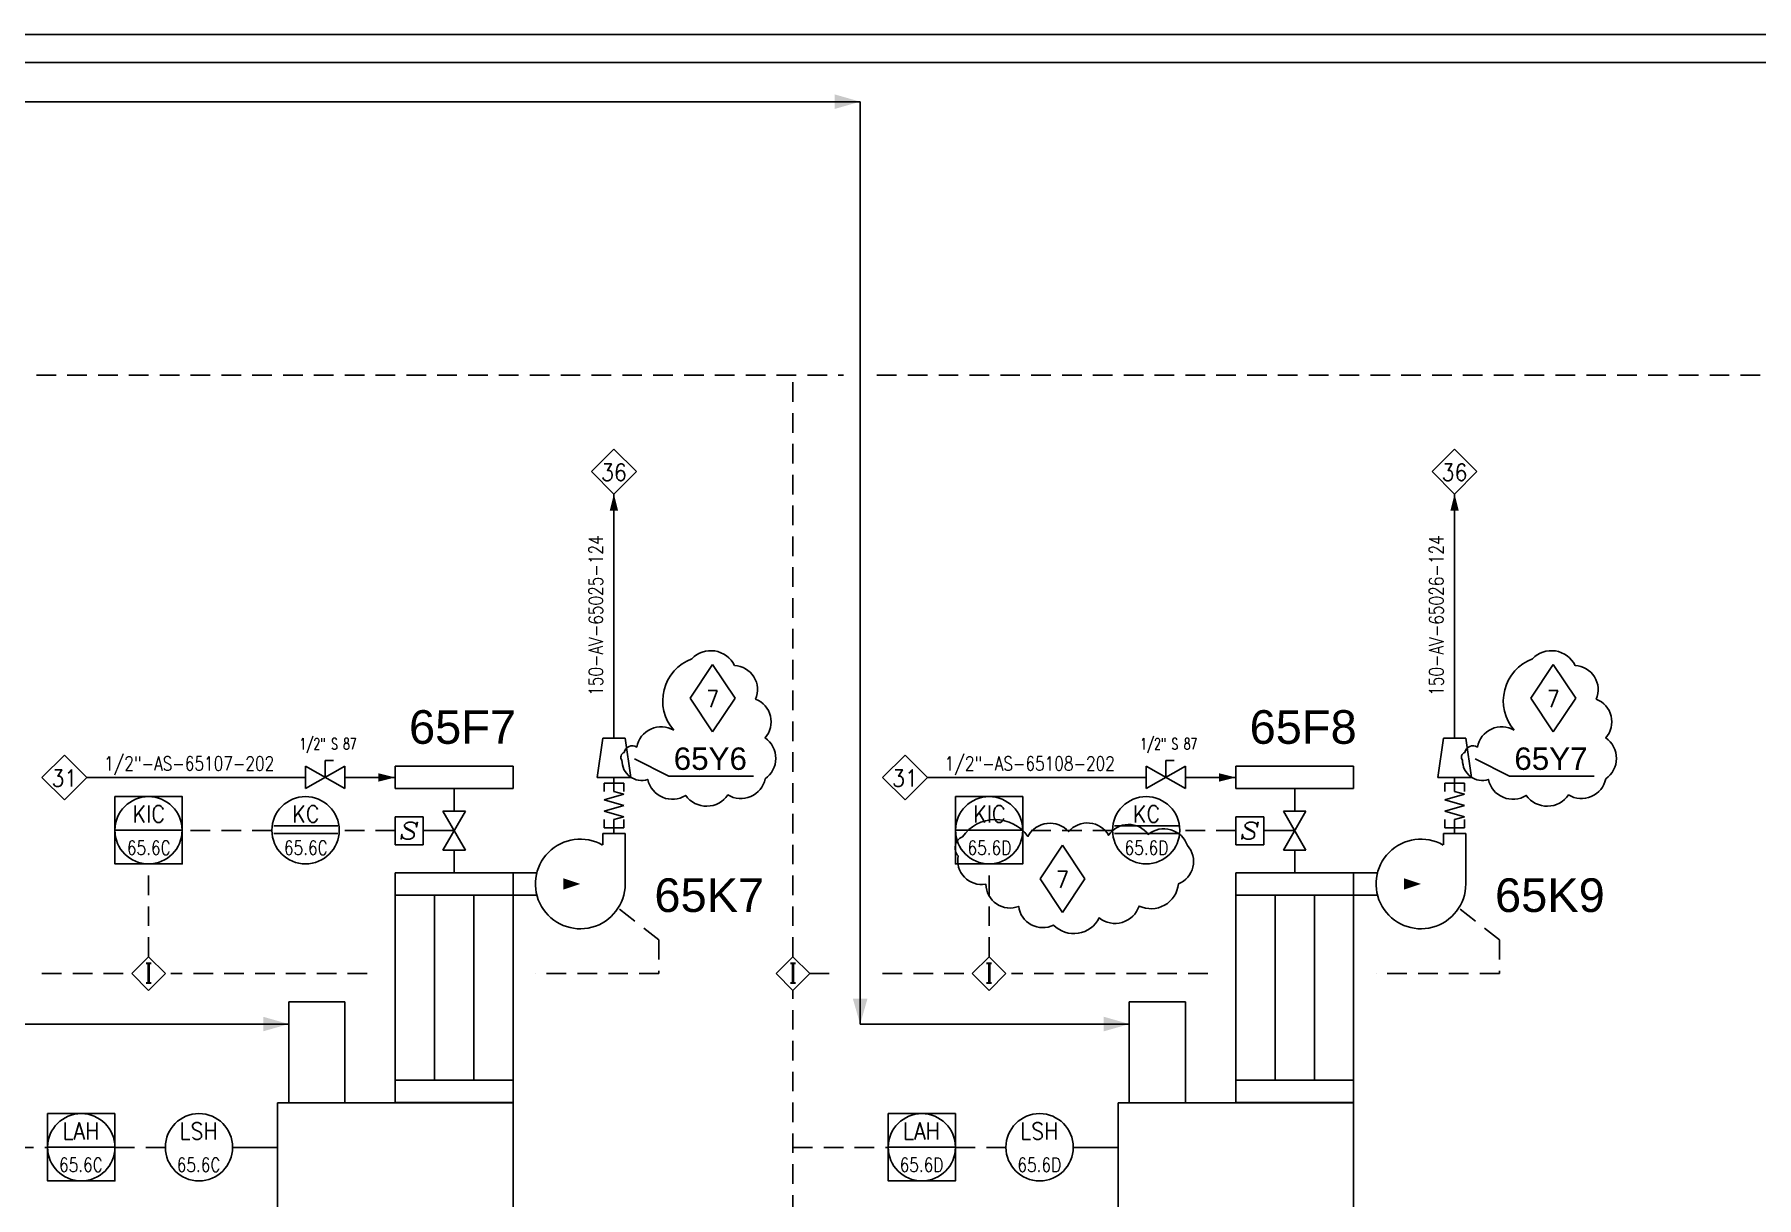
# Model space of a CAD drawing. Extents: x -2 to 170, y 0 to 66.
# Drawn here: x 105.97 to 136.68, y 45.25 to 66 of the extents above; entities that cross this region are included whole.
import ezdxf
from ezdxf.enums import TextEntityAlignment as Align

# ---------------------------------------------------------------- set-up
doc = ezdxf.new("R2010")
doc.units = 0
doc.header["$LTSCALE"] = 0.5
doc.header["$MEASUREMENT"] = 0
doc.linetypes.add('TRATT2', pattern=[1.1, 0.7, -0.4])
doc.layers.get('0').update_dxf_attribs({"linetype": 'CONTINUOUS'})
for name, color, linetype in [('GREEN', 92, 'CONTINUOUS'), ('NUVOLA', 6, 'CONTINUOUS'), ('RED', 1, 'CONTINUOUS'), ('S', 7, 'CONTINUOUS'), ('TRATT2', 5, 'TRATT2'), ('Y', 92, 'CONTINUOUS')]:
    doc.layers.add(name, color=color, linetype=linetype)
doc.styles.add('A4', font='arial.ttf', dxfattribs={"height": 0.4})
doc.styles.add('A6', font='arial.ttf', dxfattribs={"height": 0.6})
doc.styles.add('C35', font='COMPLEX', dxfattribs={"width": 0.85, "height": 0.35})
doc.styles.add('S', font='ITALIC', dxfattribs={"height": 6})
doc.styles.add('S2', font='SIMPLEX', dxfattribs={"height": 0.2})
doc.styles.add('S25', font='SIMPLEX', dxfattribs={"height": 0.25})
doc.styles.add('S3', font='SIMPLEX', dxfattribs={"width": 0.9, "height": 0.3})

# ---------------------------------------------------------------- blocks, each defined once
blk = doc.blocks.new('PRESA', base_point=(1.75, 0.1))
for p, q in [((1.5, 0.1), (1.5, 0.6)), ((1.5, 0.6), (2, 0.6)), ((2, 0.6), (2, 0.1)), ((2, 0.1), (1.5, 0.1))]:
    blk.add_line(p, q)
at = {"style": 'S', "width": 1.2}
blk.add_attdef('1', text='', height=0.3, dxfattribs=at).set_placement((1.75, 0.2), align=Align.CENTER)
blk = doc.blocks.new('K', base_point=(1.6, 2.4))
for p, q in [((1.6, 2.6), (1.6, 2.2)), ((1.6, 2.2), (2.3, 2.6)), ((2.3, 2.2), (1.6, 2.6)), ((2.3, 2.6), (2.3, 2.2))]:
    blk.add_line(p, q)
blk = doc.blocks.new('I')
for p, q in [((-0.3, 0.3), (0, 0.6)), ((0.3, 0.3), (0, 0.6)), ((0, 0), (-0.3, 0.3)), ((0, 0), (0.3, 0.3))]:
    blk.add_line(p, q)
at = {"layer": 'S', "style": 'C35', "width": 0.85}
blk.add_text('I', height=0.35, dxfattribs=at).set_placement((0, 0.134), align=Align.CENTER)
blk = doc.blocks.new('FRECC2', base_point=(19.5, 44))
at = {"layer": 'RED'}
blk.add_solid([(19.5, 44), (19.955, 44.13), (19.955, 43.87)], dxfattribs=at)
blk = doc.blocks.new('FRECCIA', base_point=(40, 19))
blk.add_solid([(40, 19), (40.3, 19.1), (40.3, 18.9)])
blk = doc.blocks.new('NOMEN', base_point=(35, 22))
for p, q in [((35, 22.8), (34.6, 22.4)), ((35.4, 22.4), (35, 22.8)), ((34.6, 22.4), (35, 22)), ((35, 22), (35.4, 22.4))]:
    blk.add_line(p, q)
at = {"style": 'S3', "width": 0.9}
blk.add_attdef('1', text='', height=0.3, dxfattribs=at).set_placement((35, 22.236), align=Align.CENTER)
blk = doc.blocks.new('FLESS')
at = {"layer": 'S'}
for p, q in [((-0.175, 0.8), (-0.175, 0.65)), ((-0.175, 0.8), (0.175, 0.8)), ((0, 0.8), (0, 0.65)), ((0, 0.65), (0.175, 0.6)), ((0.175, 0.8), (0.175, 0.65)), ((0.175, 0.6), (-0.175, 0.5)), ((-0.175, 0.5), (0.175, 0.4)), ((0.175, 0.4), (-0.175, 0.3)), ((-0.175, 0.3), (0.175, 0.2)), ((-0.175, 0), (-0.175, 0.15)), ((-0.175, 0), (0.175, 0)), ((0, 0.15), (0.175, 0.2)), ((0, 0), (0, 0.15)), ((0.175, 0), (0.175, 0.15))]:
    blk.add_line(p, q, dxfattribs=at)
at = {"style": 'S2'}
for tag, p in [('1', (-0.3, 0.4)), ('2', (0.5, 0.4))]:
    blk.add_attdef(tag, text='', height=0.2, rotation=90, dxfattribs=at).set_placement(p, align=Align.CENTER)
blk = doc.blocks.new('RIDSP')
at = {"layer": 'S'}
for p, q in [((0.7, 0.3), (0, 0.2)), ((0, 0.2), (0, -0.2)), ((0.7, 0.3), (0.7, -0.3)), ((0.7, -0.3), (0, -0.2))]:
    blk.add_line(p, q, dxfattribs=at)
blk = doc.blocks.new('S')
for p, q in [((0, -0.2), (0.7, 0.2)), ((0.7, -0.2), (0, 0.2)), ((0, 0.2), (0, -0.2)), ((0.35, 0), (0.35, 0.3)), ((0.35, 0.3), (0.5, 0.3)), ((0.7, 0.2), (0.7, -0.2))]:
    blk.add_line(p, q)
at = {"layer": 'S', "style": 'S2', "width": 0.7}
for p in [(0.35, 0.4), (0.35, -0.5)]:
    blk.add_attdef('S', text='', height=0.2, dxfattribs=at).set_placement(p, align=Align.CENTER)
blk = doc.blocks.new('LINEA-S')
at = {"style": 'S25', "width": 0.8}
blk.add_attdef('SER', (0.016, 0.126), '', height=0.25, dxfattribs=at)
at = {"style": 'S25', "flags": 1}
for tag, p, width in [('SLINE', (0.016, -0.303), 0.8), ('DA', (0.016, -0.731), 0.8), ('A', (0.016, -1.16), 0.8), ('FLUIDO', (0.016, -1.588), 0.8), ('DIM', (0.016, -2.017), 0.8), ('CLASSE', (0.016, -2.445), 0.8), ('TEMP', (0.016, -2.874), 0.8), ('BAR', (0, -3.258), 0.8), ('RAT', (0, -3.656), 0.8), ('TRACC', (0, -4.076), 0.9), ('ISOLAM', (0, -4.485), 0.8), ('SPESSORE', (0, -4.913), 0.8)]:
    blk.add_attdef(tag, p, '', height=0.25, dxfattribs=dict(at, width=width))
blk = doc.blocks.new('FRECC1', base_point=(50.2, 51.5))
blk.add_solid([(50.2, 51.5), (50.5, 51.575), (50.5, 51.425)])
blk = doc.blocks.new('LINEA-P')
at = {"style": 'S25', "width": 0.8}
blk.add_attdef('PRO', (0.016, 0.126), '', height=0.25, dxfattribs=at)
at = {"style": 'S25', "flags": 1}
for tag, p, width in [('LINE', (0.016, -0.303), 0.8), ('FROM', (0.016, -0.731), 0.8), ('TO', (0.016, -1.16), 0.8), ('FLUID', (0.016, -1.588), 0.8), ('SIZE', (0.016, -2.017), 0.8), ('CLASS', (0.016, -2.445), 0.8), ('T.C', (0.016, -2.874), 0.8), ('BARS', (0, -3.258), 0.8), ('RATING', (0, -3.656), 0.8), ('TRAC', (0, -4.076), 0.9), ('ISOLAT', (0, -4.485), 0.8), ('SPESS', (0, -4.913), 0.8)]:
    blk.add_attdef(tag, p, '', height=0.25, dxfattribs=dict(at, width=width))
blk = doc.blocks.new('QUA-LOC')
for p, q in [((-0.566, 0.076), (0.578, 0.076)), ((-0.566, -0.056), (0.578, -0.056))]:
    blk.add_line(p, q)
blk.add_circle((0, 0), 0.6)
at = {"width": 0.9}
for tag, height, style, p in [('SIGLA', 0.3, 'S3', (0.005, 0.139)), ('NUMERO', 0.25, 'S25', (0.005, -0.436))]:
    blk.add_attdef(tag, text='', height=height, dxfattribs=dict(at, style=style)).set_placement(p, align=Align.CENTER)
blk = doc.blocks.new('COMPUTER')
blk.add_line((-0.6, 0), (0.6, 0))
blk.add_lwpolyline([(-0.6, 0.6), (0.6, 0.6), (0.6, -0.6), (-0.6, -0.6), (-0.6, 0.6)])
blk.add_circle((0, 0), 0.6)
at = {"width": 0.9}
for tag, height, style, p in [('SIGLA', 0.3, 'S3', (0.005, 0.139)), ('NUMERO', 0.25, 'S25', (0.005, -0.436))]:
    blk.add_attdef(tag, text='', height=height, dxfattribs=dict(at, style=style)).set_placement(p, align=Align.CENTER)
at = {"style": 'S2'}
for tag, p in [('3', (0.8, 0.4)), ('4', (0.8, 0.1))]:
    blk.add_attdef(tag, p, '', height=0.2, dxfattribs=at)
blk = doc.blocks.new('LOCALE')
blk.add_circle((0, 0), 0.6)
at = {"width": 0.9}
for tag, height, style, p in [('SIGLA', 0.3, 'S3', (0.005, 0.139)), ('NUMERO', 0.25, 'S25', (0.005, -0.436))]:
    blk.add_attdef(tag, text='', height=height, dxfattribs=dict(at, style=style)).set_placement(p, align=Align.CENTER)
blk = doc.blocks.new('REV')
at = {"layer": 'Y'}
for p, q in [((0, 0.6), (-0.4, 0)), ((0.4, 0), (0, 0.6)), ((0, -0.6), (-0.4, 0)), ((0.4, 0), (0, -0.6))]:
    blk.add_line(p, q, dxfattribs=at)
at = {"layer": 'Y', "color": 0, "style": 'S3', "width": 0.9}
blk.add_attdef('REV', text='', height=0.3, dxfattribs=at).set_placement((0, -0.162), align=Align.CENTER)

msp = doc.modelspace()

# ---------------------------------------------------------------- linework, layer by layer
for p, q in [((170.071, 66), (-2.162, 66)), ((116.305, 53.443), (116.305, 57.8)), ((131.296, 53.443), (131.296, 57.8)), ((117.284, 52.767), (116.674, 53.077)), ((132.275, 52.767), (131.665, 53.077)), ((110.805, 52.743), (106.905, 52.743)), ((112.405, 52.743), (111.505, 52.743)), ((113.455, 52.543), (113.455, 52.143)), ((116.305, 52.643), (116.305, 52.743)), ((117.284, 52.767), (118.793, 52.767)), ((125.796, 52.743), (121.896, 52.743)), ((127.396, 52.743), (126.496, 52.743)), ((128.446, 52.543), (128.446, 52.143)), ((131.296, 52.643), (131.296, 52.743)), ((132.275, 52.767), (133.784, 52.767)), ((113.442, 51.799), (112.909, 51.799)), ((116.305, 51.743), (116.305, 51.843)), ((128.433, 51.799), (127.9, 51.799)), ((131.296, 51.743), (131.296, 51.843)), ((113.455, 51.043), (113.455, 51.443)), ((128.446, 51.043), (128.446, 51.443)), ((113.105, 50.643), (113.105, 47.343)), ((113.805, 50.643), (113.805, 47.343)), ((128.096, 50.643), (128.096, 47.343)), ((128.796, 50.643), (128.796, 47.343)), ((110.305, 46.14), (109.505, 46.14)), ((125.296, 46.14), (124.496, 46.14))]:
    msp.add_line(p, q)
at = {"layer": 'GREEN'}
for p, q in [((112.405, 52.943), (114.505, 52.943)), ((112.405, 52.543), (112.405, 52.943)), ((114.505, 52.943), (114.505, 52.543)), ((127.396, 52.943), (129.496, 52.943)), ((127.396, 52.543), (127.396, 52.943)), ((129.496, 52.943), (129.496, 52.543)), ((114.505, 52.543), (112.405, 52.543)), ((129.496, 52.543), (127.396, 52.543)), ((116.505, 51.743), (116.105, 51.743)), ((116.105, 51.743), (116.105, 51.543)), ((116.505, 50.843), (116.505, 51.743)), ((131.496, 51.743), (131.096, 51.743)), ((131.096, 51.743), (131.096, 51.543)), ((131.496, 50.843), (131.496, 51.743)), ((112.405, 46.943), (112.405, 51.043)), ((112.405, 51.043), (114.93, 51.043)), ((114.505, 51.043), (114.505, 46.943)), ((127.396, 46.943), (127.396, 51.043)), ((127.396, 51.043), (129.921, 51.043)), ((129.496, 51.043), (129.496, 46.943)), ((112.405, 50.643), (114.93, 50.643)), ((127.396, 50.643), (129.921, 50.643)), ((111.505, 48.74), (110.505, 48.74)), ((110.505, 48.74), (110.505, 46.94)), ((111.505, 46.94), (111.505, 48.74)), ((126.496, 48.74), (125.496, 48.74)), ((125.496, 48.74), (125.496, 46.94)), ((126.496, 46.94), (126.496, 48.74)), ((112.405, 47.343), (114.505, 47.343)), ((127.396, 47.343), (129.496, 47.343)), ((110.305, 41.04), (110.305, 46.94)), ((110.305, 46.94), (114.505, 46.94)), ((114.505, 46.943), (112.405, 46.943)), ((114.505, 46.94), (114.505, 41.04)), ((125.296, 41.04), (125.296, 46.94)), ((125.296, 46.94), (129.496, 46.94)), ((129.496, 46.943), (127.396, 46.943)), ((129.496, 46.94), (129.496, 41.04))]:
    msp.add_line(p, q, dxfattribs=at)
for centre in [(115.705, 50.843), (130.696, 50.843)]:
    msp.add_arc(centre, 0.8, 60.2551, 0, dxfattribs=at)
at = {"layer": 'NUVOLA'}
for points in [[(117.37, 53.584, 0.520567), (116.712, 53.286, 0.520567), (116.712, 53.286, 0.520567), (116.487, 53.19, 0.520567), (116.448, 53.05, 0.520567), (116.909, 52.707, 0.520567), (117.584, 52.421, 0.520567), (117.584, 52.421, 0.520567), (118.337, 52.432, 0.520567), (118.337, 52.432, 0.520567), (119.001, 52.718, 0.520567), (119.001, 52.718, 0.520567), (119.001, 53.449, 0.520567), (119.001, 53.449, 0.520567), (118.832, 54.14, 0.520567), (118.832, 54.14, 0.520567), (118.455, 54.742, 0.520567), (118.455, 54.742, 0.520567), (117.692, 54.86, 0.520567), (117.692, 54.86, 0.520567)], [(132.361, 53.584, 0.520567), (131.703, 53.286, 0.520567), (131.703, 53.286, 0.520567), (131.478, 53.19, 0.520567), (131.439, 53.05, 0.520567), (131.9, 52.707, 0.520567), (132.575, 52.421, 0.520567), (132.575, 52.421, 0.520567), (133.328, 52.432, 0.520567), (133.328, 52.432, 0.520567), (133.992, 52.718, 0.520567), (133.992, 52.718, 0.520567), (133.992, 53.449, 0.520567), (133.992, 53.449, 0.520567), (133.823, 54.14, 0.520567), (133.823, 54.14, 0.520567), (133.446, 54.742, 0.520567), (133.446, 54.742, 0.520567), (132.683, 54.86, 0.520567), (132.683, 54.86, 0.520567)], [(122.52, 51.683, 0.520567), (122.443, 51.345, 0.520567), (122.931, 50.837, 0.520567), (122.931, 50.837, 0.520567), (122.938, 50.837, 0.520567), (123.524, 50.442, 0.520567), (123.524, 50.442, 0.520567), (124.145, 50.11, 0.520567), (124.145, 50.11, 0.520567), (124.958, 50.237, 0.520567), (124.958, 50.237, 0.520567), (125.671, 50.449, 0.520567), (125.671, 50.449, 0.520567), (126.371, 50.844, 0.520567), (126.371, 50.844, 0.520567), (126.533, 51.529, 0.520567), (126.533, 51.529, 0.520567), (125.834, 51.727, 0.520567), (125.834, 51.727, 0.520567), (125.127, 51.712, 0.520567), (125.127, 51.712, 0.520567), (124.414, 51.776, 0.520567), (124.414, 51.776, 0.520567), (123.686, 51.691, 0.520567), (123.686, 51.691, 0.520567)]]:
    msp.add_lwpolyline(points, format="xyb", close=True, dxfattribs=at)
at = {"layer": 'RED'}
for p, q in [((169.571, 65.5), (-1.662, 65.5)), ((2.938, 64.8), (120.696, 64.8)), ((120.696, 48.34), (120.696, 64.8)), ((105.705, 48.34), (110.505, 48.34)), ((120.696, 48.34), (125.496, 48.34))]:
    msp.add_line(p, q, dxfattribs=at)
at = {"layer": 'TRATT2'}
for p, q in [((106.005, 59.919), (120.396, 59.919)), ((119.496, 49.543), (119.496, 59.919)), ((120.996, 59.919), (164.971, 59.919)), ((110.205, 51.799), (108.559, 51.799)), ((112.405, 51.799), (111.405, 51.799)), ((125.196, 51.799), (123.55, 51.799)), ((127.396, 51.799), (126.396, 51.799)), ((108.005, 49.543), (108.005, 51.199)), ((122.996, 49.543), (122.996, 51.199)), ((116.405, 50.393), (117.105, 49.843)), ((131.396, 50.393), (132.096, 49.843)), ((106.105, 49.243), (107.705, 49.243)), ((119.796, 49.243), (120.296, 49.243)), ((121.096, 49.243), (122.696, 49.243)), ((119.496, 44.943), (119.496, 48.943)), ((104.505, 46.143), (106.205, 46.143)), ((108.305, 46.143), (107.405, 46.143)), ((119.496, 46.143), (121.196, 46.143)), ((123.296, 46.143), (122.396, 46.143))]:
    msp.add_line(p, q, dxfattribs=at)
for points in [[(117.105, 49.843), (117.105, 49.243), (114.905, 49.243)], [(132.096, 49.843), (132.096, 49.243), (129.896, 49.243)], [(111.905, 49.243), (108.405, 49.243)], [(126.896, 49.243), (123.396, 49.243)]]:
    msp.add_lwpolyline(points, dxfattribs=at)

# ---------------------------------------------------------------- block references
for name, p, rotation in [('FRECC2', (120.696, 64.8), 179.9999999999999), ('FRECC1', (116.305, 57.8), 270), ('FRECC1', (131.296, 57.8), 270), ('RIDSP', (116.305, 53.443), 270), ('RIDSP', (131.296, 53.443), 270), ('FRECC2', (110.505, 48.343), 180), ('FRECC2', (125.496, 48.343), 180)]:
    msp.add_blockref(name, p, dxfattribs=dict(rotation=rotation))
for name, p, values in [('NOMEN', (116.305, 57.8), {'1': '36'}), ('NOMEN', (131.296, 57.8), {'1': '36'}), ('REV', (118.065, 54.157), {'REV': '7'}), ('REV', (133.056, 54.157), {'REV': '7'}), ('PRESA', (112.655, 51.543), {'1': 'S'}), ('PRESA', (127.646, 51.543), {'1': 'S'}), ('REV', (124.304, 50.934), {'REV': '7'})]:
    msp.add_blockref(name, p).add_auto_attribs(values)
ref = msp.add_blockref('LINEA-P', (117.005, 54.943))
ref.add_attrib('PRO', '150-AV-65025-124', (116.105, 54.2), dxfattribs={"height": 0.25, "rotation": 90, "style": 'S25', "width": 0.8})
ref = msp.add_blockref('LINEA-P', (131.996, 54.943))
ref.add_attrib('PRO', '150-AV-65026-124', (131.096, 54.2), dxfattribs={"height": 0.25, "rotation": 90, "style": 'S25', "width": 0.8})
ref = msp.add_blockref('S', (110.805, 52.743))
ref.add_attrib('S', '1/2" S 87', dxfattribs={"layer": 'S', "height": 0.2, "style": 'S2', "width": 0.7}).set_placement((111.205, 53.243), align=Align.CENTER)
ref = msp.add_blockref('S', (125.796, 52.743))
ref.add_attrib('S', '1/2" S 87', dxfattribs={"layer": 'S', "height": 0.2, "style": 'S2', "width": 0.7}).set_placement((126.196, 53.243), align=Align.CENTER)
ref = msp.add_blockref('NOMEN', (106.505, 52.343), dxfattribs=dict(xscale=-1))
ref.add_attrib('1', '31', dxfattribs={"height": 0.3, "style": 'S3', "width": 0.9}).set_placement((106.505, 52.579), align=Align.CENTER)
ref = msp.add_blockref('LINEA-S', (110.105, 52.743), dxfattribs=dict(xscale=-1))
ref.add_attrib('SER', '1/2"-AS-65107-202', (107.212, 52.869), dxfattribs={"height": 0.25, "style": 'S25', "width": 0.8})
ref = msp.add_blockref('NOMEN', (121.496, 52.343), dxfattribs=dict(xscale=-1))
ref.add_attrib('1', '31', dxfattribs={"height": 0.3, "style": 'S3', "width": 0.9}).set_placement((121.496, 52.579), align=Align.CENTER)
ref = msp.add_blockref('LINEA-S', (125.096, 52.743), dxfattribs=dict(xscale=-1))
ref.add_attrib('SER', '1/2"-AS-65108-202', (122.203, 52.869), dxfattribs={"height": 0.25, "style": 'S25', "width": 0.8})
at = {"xscale": -1}
for p in [(112.405, 52.743), (127.396, 52.743)]:
    msp.add_blockref('FRECC1', p, dxfattribs=at)
for name, p in [('FLESS', (116.305, 51.843)), ('FLESS', (131.296, 51.843)), ('I', (108.005, 48.943)), ('I', (119.496, 48.943)), ('I', (122.996, 48.943))]:
    msp.add_blockref(name, p)
ref = msp.add_blockref('COMPUTER', (108.005, 51.801))
ref.add_attrib('SIGLA', 'KIC', dxfattribs={"height": 0.3, "style": 'S3', "width": 0.9}).set_placement((108.01, 51.941), align=Align.CENTER)
ref.add_attrib('NUMERO', '65.6C', dxfattribs={"height": 0.25, "style": 'S25', "width": 0.8}).set_placement((108.01, 51.365), align=Align.CENTER)
ref = msp.add_blockref('QUA-LOC', (110.805, 51.801))
ref.add_attrib('SIGLA', 'KC', dxfattribs={"height": 0.3, "style": 'S3', "width": 0.9}).set_placement((110.81, 51.941), align=Align.CENTER)
ref.add_attrib('NUMERO', '65.6C', dxfattribs={"height": 0.25, "style": 'S25', "width": 0.8}).set_placement((110.81, 51.365), align=Align.CENTER)
ref = msp.add_blockref('COMPUTER', (122.996, 51.801))
ref.add_attrib('SIGLA', 'KIC', dxfattribs={"height": 0.3, "style": 'S3', "width": 0.9}).set_placement((123.001, 51.941), align=Align.CENTER)
ref.add_attrib('NUMERO', '65.6D', dxfattribs={"height": 0.25, "style": 'S25', "width": 0.8}).set_placement((123.001, 51.365), align=Align.CENTER)
ref = msp.add_blockref('QUA-LOC', (125.796, 51.801))
ref.add_attrib('SIGLA', 'KC', dxfattribs={"height": 0.3, "style": 'S3', "width": 0.9}).set_placement((125.801, 51.941), align=Align.CENTER)
ref.add_attrib('NUMERO', '65.6D', dxfattribs={"height": 0.25, "style": 'S25', "width": 0.8}).set_placement((125.801, 51.365), align=Align.CENTER)
at = {"xscale": -1, "rotation": 270}
for name, p in [('K', (113.455, 51.443)), ('K', (128.446, 51.443)), ('FRECC2', (120.696, 48.34))]:
    msp.add_blockref(name, p, dxfattribs=at)
at = {"extrusion": (0, 0, -1), "zscale": -1}
for p in [(-115.705, 50.843), (-130.696, 50.843)]:
    msp.add_blockref('FRECCIA', p, dxfattribs=at)
ref = msp.add_blockref('COMPUTER', (106.805, 46.145), dxfattribs=dict(xscale=-1))
ref.add_attrib('SIGLA', 'LAH', dxfattribs={"height": 0.3, "style": 'S3', "width": 0.9}).set_placement((106.799, 46.284), align=Align.CENTER)
ref.add_attrib('NUMERO', '65.6C', dxfattribs={"height": 0.25, "style": 'S25', "width": 0.8}).set_placement((106.799, 45.708), align=Align.CENTER)
ref = msp.add_blockref('LOCALE', (108.905, 46.145), dxfattribs=dict(xscale=-1))
ref.add_attrib('SIGLA', 'LSH', dxfattribs={"height": 0.3, "style": 'S3', "width": 0.9}).set_placement((108.899, 46.284), align=Align.CENTER)
ref.add_attrib('NUMERO', '65.6C', dxfattribs={"height": 0.25, "style": 'S25', "width": 0.8}).set_placement((108.899, 45.708), align=Align.CENTER)
ref = msp.add_blockref('COMPUTER', (121.796, 46.145), dxfattribs=dict(xscale=-1))
ref.add_attrib('SIGLA', 'LAH', dxfattribs={"height": 0.3, "style": 'S3', "width": 0.9}).set_placement((121.79, 46.284), align=Align.CENTER)
ref.add_attrib('NUMERO', '65.6D', dxfattribs={"height": 0.25, "style": 'S25', "width": 0.8}).set_placement((121.79, 45.708), align=Align.CENTER)
ref = msp.add_blockref('LOCALE', (123.896, 46.145), dxfattribs=dict(xscale=-1))
ref.add_attrib('SIGLA', 'LSH', dxfattribs={"height": 0.3, "style": 'S3', "width": 0.9}).set_placement((123.89, 46.284), align=Align.CENTER)
ref.add_attrib('NUMERO', '65.6D', dxfattribs={"height": 0.25, "style": 'S25', "width": 0.8}).set_placement((123.89, 45.708), align=Align.CENTER)

# ---------------------------------------------------------------- texts
at = {"layer": 'Y'}
for s, height, style, p in [('65F7', 0.6, 'A6', (113.605, 53.343)), ('65F8', 0.6, 'A6', (128.596, 53.343)), ('65Y6', 0.4, 'A4', (118.024, 52.878)), ('65Y7', 0.4, 'A4', (133.015, 52.878)), ('65K7', 0.6, 'A6', (118.005, 50.343)), ('65K9', 0.6, 'A6', (132.996, 50.343))]:
    msp.add_text(s, height=height, dxfattribs=dict(at, style=style)).set_placement(p, align=Align.CENTER)

doc.saveas('drawing.dxf')
